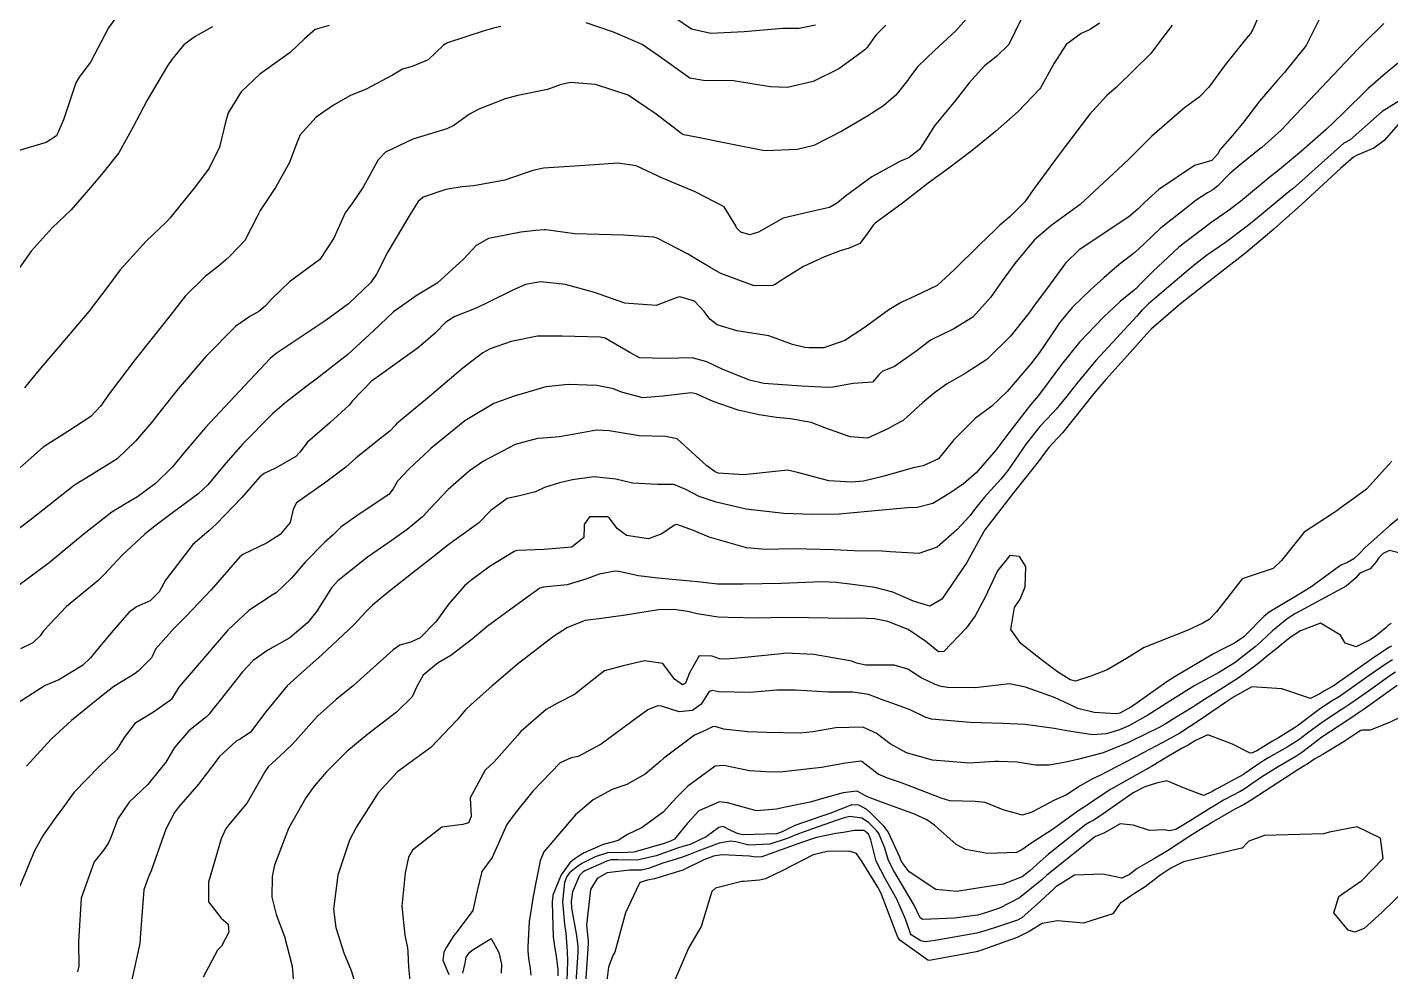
# Model space of a CAD drawing. Header units: feet. Extents: x 1313709 to 1317500, y 405869 to 411659.
# Drawn here: x 1316758.4 to 1317081.3, y 408891.2 to 409114.9 of the extents above; entities that cross this region are included whole.
import ezdxf

# ---------------------------------------------------------------- set-up
doc = ezdxf.new("R2010")
doc.units = ezdxf.units.FT
doc.layers.add('C-TOPO-MAJR', color=32, linetype='CONTINUOUS')

msp = doc.modelspace()

# ---------------------------------------------------------------- linework, layer by layer
at = {"layer": 'C-TOPO-MAJR'}
for points in [[(1316780.54, 409118.7), (1316777.69, 409114.74), (1316773.39, 409106.65), (1316770.72, 409103.05), (1316769.91, 409101.74), (1316766.99, 409093.01), (1316765.32, 409089.17), (1316762.87, 409087.63), (1316755.65, 409085.48)], [(1317051.06, 409120.02), (1317048.6, 409114.39), (1317048.11, 409113.46), (1317047.17, 409112.34), (1317042.12, 409106), (1317038.2, 409100.7), (1317035.97, 409098.36), (1317032.46, 409095.8), (1317024.75, 409089.13), (1317019.56, 409084), (1317017.88, 409082.3), (1317007.79, 409072.91), (1317000.83, 409067.85), (1316996.84, 409064.44), (1316992.3, 409058.95), (1316989.27, 409054.87), (1316986.55, 409050.91), (1316982.36, 409046.25), (1316977.82, 409043.45), (1316972.29, 409040.75), (1316969.18, 409038.34), (1316963.82, 409034.54), (1316960.83, 409033.37), (1316960.07, 409032.59), (1316958.59, 409030.8), (1316953.96, 409030.53), (1316949.19, 409029.67), (1316947.99, 409029.53), (1316941.86, 409029.86), (1316932.87, 409030.52), (1316929.42, 409031.32), (1316922.97, 409033.95), (1316919.33, 409035.62), (1316915.89, 409036.62), (1316909.54, 409036.4), (1316903.43, 409036.56), (1316901.13, 409037.85), (1316895.24, 409041.22), (1316894.06, 409041.47), (1316885.05, 409041.71), (1316879.21, 409041.72), (1316873.05, 409040.45), (1316868.04, 409038.74), (1316866.31, 409037.8), (1316861.54, 409034.11), (1316853.65, 409027.43), (1316845.89, 409020.99), (1316845.51, 409020.59), (1316844.25, 409019.26), (1316841.47, 409017.04), (1316836.22, 409012.8), (1316833.87, 409010.67), (1316828.78, 409006.88), (1316822.16, 409002.27), (1316821.36, 409000.74), (1316820.67, 408997.59), (1316818.31, 408994.75), (1316815.1, 408992.68), (1316809.49, 408990.01), (1316808.74, 408989.47), (1316801.94, 408981.64), (1316796.08, 408975.42), (1316793.17, 408972.57), (1316788.81, 408967.54), (1316788.01, 408965.84), (1316787.85, 408965.52), (1316784.71, 408962.34), (1316783.95, 408961.82), (1316778.95, 408958.73), (1316775.98, 408956.48), (1316768.86, 408950.64), (1316764.05, 408946.27), (1316758.27, 408939.9)], [(1316981.35, 409117.54), (1316978.34, 409114.06), (1316973.23, 409109.42), (1316969.32, 409105.61), (1316967.35, 409102.98), (1316966.92, 409102.35), (1316964.09, 409098.83), (1316961.21, 409096.29), (1316957.26, 409093.75), (1316951.35, 409090.29), (1316944.65, 409086.89), (1316940.76, 409085.96), (1316933.38, 409085.64), (1316932.6, 409085.71), (1316924.66, 409087.33), (1316916.39, 409088.97), (1316913.93, 409089.42), (1316913.4, 409089.66), (1316907.38, 409094.32), (1316900.69, 409098.82), (1316892.97, 409101.33), (1316886.95, 409101.8), (1316884.65, 409101.24), (1316881.63, 409100.14), (1316874.61, 409098.78), (1316871.61, 409097.95), (1316865.34, 409095.52), (1316863.12, 409094.34), (1316859.42, 409091.62), (1316857.81, 409090.85), (1316849.69, 409088.39), (1316843.24, 409085.3), (1316841.52, 409083.53), (1316837.95, 409077.04), (1316835.42, 409073.28), (1316833.69, 409070.96), (1316831, 409064.97), (1316827.73, 409059.93), (1316820.51, 409054.61), (1316816.33, 409050.61), (1316814.82, 409048.89), (1316813.25, 409047.59), (1316811.1, 409046.35), (1316807.78, 409044.09), (1316800.71, 409036.91), (1316794.15, 409029.23), (1316790.14, 409024.17), (1316787.93, 409021.37), (1316784.06, 409016.84), (1316779.71, 409012.7), (1316773.63, 409008.89), (1316769.61, 409006.46), (1316759.13, 408998.14), (1316750.88, 408991.95)], [(1317029.53, 409115.42), (1317026.08, 409110.82), (1317024.46, 409108.7), (1317016.38, 409100.68), (1317014.1, 409098.76), (1317009.97, 409094.23), (1317002.99, 409085.07), (1316996.6, 409076.42), (1316994.62, 409073.57), (1316991.21, 409070.07), (1316988.69, 409067.99), (1316987.62, 409066.93), (1316983.94, 409063.36), (1316977.89, 409057.45), (1316973.87, 409053.77), (1316968.42, 409051.13), (1316965.7, 409049.85), (1316965.22, 409049.6), (1316962.47, 409048), (1316956.63, 409043.72), (1316952.01, 409040.69), (1316947.05, 409038.93), (1316943.61, 409038.93), (1316942.54, 409039.06), (1316939.61, 409039.73), (1316934.05, 409041.8), (1316926.47, 409042.98), (1316921.77, 409044.44), (1316920.08, 409045.72), (1316918.75, 409047.58), (1316916.41, 409050), (1316912.96, 409051.05), (1316912.29, 409050.91), (1316907.38, 409049), (1316899.96, 409049.53), (1316892.71, 409052.11), (1316885.85, 409053.99), (1316879.95, 409054.61), (1316876.4, 409053.96), (1316873.4, 409052.63), (1316867.78, 409049.83), (1316864.71, 409048.34), (1316859.65, 409046.42), (1316857.54, 409045.08), (1316855.07, 409042.49), (1316851.1, 409039.02), (1316842.41, 409032.8), (1316839.95, 409031.06), (1316835.44, 409026.37), (1316834.67, 409025.39), (1316830.1, 409021.23), (1316824.75, 409016.64), (1316822.97, 409014.22), (1316822.04, 409013.25), (1316817.38, 409010.5), (1316814.52, 409009.17), (1316813.49, 409008.37), (1316809.23, 409003.49), (1316803.26, 408997.29), (1316801.38, 408995.65), (1316797.6, 408992.34), (1316791.15, 408983.92), (1316789.64, 408981.2), (1316787.49, 408979.03), (1316784.27, 408977.59), (1316782.45, 408976.27), (1316778.29, 408971.45), (1316774.04, 408966.29), (1316773.42, 408965.54), (1316771.54, 408963.74), (1316765.86, 408960.34), (1316762.65, 408958.98), (1316755.37, 408954.35)], [(1316993.67, 409116.64), (1316990.83, 409110.8), (1316987.94, 409108.02), (1316985.1, 409105.77), (1316981.46, 409101.75), (1316978.16, 409097.45), (1316973.25, 409091.53), (1316971.09, 409088.19), (1316969.73, 409085.93), (1316967.27, 409084.02), (1316965.05, 409083.09), (1316958.43, 409079.45), (1316952.17, 409074.93), (1316950.3, 409073.34), (1316948.41, 409072.2), (1316944.87, 409071.44), (1316937.45, 409069.72), (1316931.56, 409066.34), (1316929.56, 409065.71), (1316927.38, 409066.35), (1316926.38, 409067.41), (1316926.18, 409067.88), (1316923.48, 409072.34), (1316916.61, 409075.89), (1316909.03, 409079.11), (1316902.59, 409082.09), (1316898.36, 409082.74), (1316890.49, 409082.13), (1316880.64, 409081.55), (1316878.16, 409080.98), (1316871.5, 409078.69), (1316864.18, 409077.36), (1316861.41, 409077.14), (1316857.54, 409076.47), (1316852.21, 409074.67), (1316850.99, 409073.67), (1316848.99, 409070.48), (1316843.77, 409061.73), (1316841.14, 409056.44), (1316839.81, 409054.44), (1316834.52, 409049.35), (1316829.18, 409045.55), (1316821.37, 409040.34), (1316819.72, 409039.2), (1316817.39, 409037.64), (1316815.96, 409036.41), (1316807.53, 409027.42), (1316800.6, 409020.06), (1316795.69, 409014.21), (1316792.83, 409010.75), (1316788.78, 409006.84), (1316784.5, 409003.66), (1316781.69, 409002), (1316778.41, 409000.04), (1316771.88, 408994.9), (1316763.57, 408988.01), (1316756.24, 408982.58)], [(1317064.54, 409117.07), (1317061.24, 409110.57), (1317056.06, 409104.11), (1317054.54, 409102.46), (1317050.24, 409097.39), (1317046.2, 409092.13), (1317043.86, 409089.26), (1317040.94, 409085.96), (1317040.32, 409084.89), (1317038.94, 409083.35), (1317034.82, 409082.12), (1317026.41, 409076.51), (1317023.04, 409073.45), (1317021.37, 409071.81), (1317019.24, 409070.02), (1317007.48, 409062.17), (1317004.27, 409059.04), (1316999.99, 409053.2), (1316997.32, 409049.63), (1316995.56, 409047.18), (1316991.26, 409041.7), (1316985.65, 409036.2), (1316980.51, 409032.9), (1316976.13, 409030.33), (1316973.23, 409028.27), (1316970.39, 409025.95), (1316965.86, 409021.78), (1316963.88, 409020.74), (1316962.23, 409019.77), (1316957.39, 409017.6), (1316953.3, 409017.88), (1316947.28, 409019.98), (1316944.03, 409021.24), (1316939.15, 409022.12), (1316935.84, 409022.49), (1316931.77, 409023.13), (1316926.8, 409024.2), (1316920.88, 409026.27), (1316916.79, 409028.06), (1316915.63, 409028.3), (1316909.02, 409027.48), (1316904.17, 409027.09), (1316899.16, 409028.44), (1316897.24, 409029.24), (1316893.32, 409030.02), (1316886.52, 409030.26), (1316881.25, 409029.73), (1316876.15, 409028.25), (1316873.76, 409027.48), (1316868.92, 409025.77), (1316862.04, 409021.67), (1316853.98, 409015.09), (1316853.58, 409014.73), (1316848.85, 409010.28), (1316846.1, 409007.41), (1316845.07, 409005.6), (1316844.01, 409004.21), (1316837.25, 408999.73), (1316832.78, 408996.53), (1316830.85, 408994.69), (1316828.92, 408992.89), (1316824.21, 408988.19), (1316821.01, 408984.38), (1316817.35, 408980.91), (1316816.43, 408980.34), (1316810.88, 408976.76), (1316805.88, 408972.09), (1316802.89, 408968.63), (1316801.07, 408966.51), (1316794.35, 408958.56), (1316792.54, 408955.7), (1316792.36, 408955.5), (1316788.3, 408952.62), (1316784.49, 408950.39), (1316783.89, 408949.97), (1316781.33, 408946.63), (1316779.54, 408943.74), (1316775.46, 408939.79), (1316769.54, 408933.73), (1316766.84, 408929.99), (1316765.03, 408927.55), (1316762.16, 408923.51), (1316760.16, 408919.8), (1316756.66, 408911.47)], [(1317012.32, 409115.85), (1317010.12, 409114.37), (1317007.99, 409113.42), (1317004.4, 409110.85), (1317001.57, 409106.4), (1316998.36, 409100.54), (1316998.18, 409100.29), (1316993.07, 409094.98), (1316987.7, 409090.18), (1316982.15, 409085.68), (1316976.02, 409081.07), (1316974.04, 409079.67), (1316971.78, 409077.95), (1316965.69, 409073.2), (1316959.22, 409068.51), (1316958.7, 409068.03), (1316957.3, 409065.97), (1316955.57, 409063.71), (1316953.03, 409062.58), (1316950.94, 409061.98), (1316947.21, 409060.56), (1316942.25, 409058.2), (1316937.67, 409055.41), (1316936.95, 409054.88), (1316935.35, 409053.87), (1316934.87, 409053.72), (1316930.55, 409053.66), (1316922.65, 409056.57), (1316920.09, 409058.08), (1316917.39, 409059.62), (1316914.79, 409061.21), (1316907.59, 409064.95), (1316906.77, 409065.17), (1316899.63, 409065.68), (1316888.05, 409065.98), (1316881.23, 409066.88), (1316880.79, 409066.91), (1316878.83, 409066.74), (1316875.29, 409066.33), (1316867.67, 409064.83), (1316864.73, 409063.18), (1316861.75, 409060), (1316855.47, 409054.32), (1316850.77, 409051.41), (1316845.14, 409047.49), (1316840.41, 409042.99), (1316834.32, 409037.39), (1316826.81, 409031.54), (1316824.99, 409030.18), (1316819.81, 409026.15), (1316816.53, 409023.32), (1316809.45, 409016.23), (1316805.47, 409011.61), (1316801.16, 409006.52), (1316798.81, 409004.32), (1316793.11, 409000.08), (1316788.74, 408996.83), (1316786.29, 408994.85), (1316780.98, 408989.9), (1316776.64, 408985.26), (1316775.11, 408983.76), (1316767.75, 408977.66), (1316762.23, 408971.96), (1316761.51, 408970.72), (1316759.74, 408969.1), (1316756.81, 408967.69)], [(1316829.93, 409115.35), (1316826.57, 409114.37), (1316824.08, 409112.15), (1316820.68, 409108.93), (1316813.49, 409103.76), (1316809.07, 409099.62), (1316806.02, 409094.6), (1316805.47, 409092.73), (1316803.93, 409086.51), (1316801.53, 409081.5), (1316798.25, 409077.2), (1316792.16, 409069.66), (1316791.36, 409068.78), (1316786.61, 409064.21), (1316780.43, 409057.46), (1316777.49, 409053.53), (1316772.99, 409047.56), (1316765.88, 409039.24), (1316762.09, 409034.78), (1316760.49, 409032.77), (1316757.75, 409029.48)], [(1317079.68, 409115.81), (1317074.89, 409111.11), (1317073.39, 409109.64), (1317067.65, 409103.59), (1317060.68, 409096.19), (1317060.17, 409095.64), (1317055.35, 409090.55), (1317050.77, 409086.45), (1317050.62, 409086.32), (1317045.63, 409082.28), (1317043.12, 409080.18), (1317040.27, 409077.29), (1317039.18, 409076.37), (1317037.9, 409075.68), (1317035.21, 409073.92), (1317031.73, 409071.21), (1317026.67, 409067.26), (1317022.91, 409063.59), (1317020.72, 409061.57), (1317016.99, 409058.69), (1317013.39, 409055.57), (1317010.27, 409052.76), (1317005.87, 409048.48), (1317002.88, 409044.89), (1317000.96, 409042.06), (1316998.09, 409037.82), (1316996.03, 409035.17), (1316990.46, 409028.64), (1316986.82, 409025.16), (1316982.95, 409022.31), (1316977.87, 409017.15), (1316974.17, 409012.7), (1316970.61, 409010.98), (1316968.24, 409010.55), (1316961.33, 409008.56), (1316956.47, 409007.41), (1316953.64, 409007.18), (1316948.23, 409007.49), (1316940.81, 409009.44), (1316938.46, 409009.96), (1316928.07, 409008.88), (1316921.99, 409009.3), (1316921.29, 409009.6), (1316919.31, 409011), (1316916.7, 409013.42), (1316912.33, 409017.44), (1316909.54, 409017.92), (1316903.31, 409018.09), (1316896.22, 409019.33), (1316893.22, 409019.43), (1316888.03, 409018.51), (1316884.41, 409017.88), (1316880.62, 409017.56), (1316879.21, 409017.46), (1316873.98, 409016.07), (1316866.45, 409012.14), (1316863.18, 409009.86), (1316858.1, 409005.37), (1316853.86, 409000.87), (1316851.99, 408998.96), (1316848.35, 408995.89), (1316844.07, 408992.83), (1316839, 408989.34), (1316838.24, 408988.76), (1316831.98, 408983.77), (1316830.47, 408982.13), (1316826.96, 408976.58), (1316824.78, 408973.81), (1316820.6, 408970.29), (1316815.4, 408967.31), (1316811.89, 408964.9), (1316809.39, 408962.21), (1316804.1, 408955.49), (1316802.12, 408953.01), (1316801.5, 408952.19), (1316800.89, 408951.57), (1316796.72, 408948.2), (1316793.29, 408944.31), (1316791.26, 408940.84), (1316786.97, 408935.53), (1316782.53, 408931.37), (1316779.84, 408927.4), (1316778.19, 408922.95), (1316777.69, 408921.68), (1316776.54, 408920.05), (1316774.28, 408917.17), (1316771.21, 408908.61), (1316770.52, 408898.27), (1316770.66, 408892.49), (1316770.28, 408891.12)], [(1316961.73, 409115.4), (1316959.33, 409113), (1316957.26, 409110.04), (1316956.74, 409109.53), (1316953.74, 409107.38), (1316950.58, 409105.07), (1316944.51, 409102.07), (1316938.46, 409100.63), (1316934.35, 409100.77), (1316925.66, 409102.18), (1316918.55, 409102.27), (1316915.3, 409102.87), (1316908.14, 409108), (1316904.06, 409110.83), (1316897.27, 409113.75), (1316890.77, 409115.94)], [(1316945.1, 409115.37), (1316941.1, 409114.6), (1316937.32, 409114.61), (1316928.16, 409113.79), (1316920.26, 409113.41), (1316915.68, 409114.45), (1316912.02, 409117)], [(1316802.29, 409114.99), (1316798.19, 409112.69), (1316795.53, 409110.77), (1316792.64, 409107.3), (1316791.66, 409105.77), (1316786.8, 409097.61), (1316783.51, 409091.35), (1316780.09, 409085.15), (1316776.4, 409080.49), (1316776, 409080.06), (1316773.41, 409076.96), (1316768.85, 409071.63), (1316764.32, 409067.39), (1316759.37, 409061.88), (1316753.41, 409053.5)], [(1316870.58, 409115.06), (1316868.83, 409114.73), (1316866.35, 409114), (1316857.97, 409111.25), (1316856.98, 409110.64), (1316853.36, 409107.16), (1316849.55, 409105.6), (1316847.31, 409104.98), (1316844.92, 409103.57), (1316838.66, 409100.28), (1316834.97, 409098.71), (1316830.94, 409096.45), (1316826.84, 409093.58), (1316823.06, 409089.39), (1316822.25, 409087.49), (1316820.5, 409082.85), (1316817.2, 409076.91), (1316813.59, 409071.51), (1316812.77, 409069.91), (1316809.98, 409064.42), (1316806.34, 409060.57), (1316805.4, 409059.77), (1316803.67, 409058.29), (1316800.52, 409055.9), (1316795.85, 409051.21), (1316792.61, 409047.01), (1316788.02, 409041.22), (1316783.98, 409036.17), (1316778.06, 409028.42), (1316775.73, 409025.11), (1316773.5, 409022.71), (1316767.99, 409019.14), (1316762.19, 409015.41), (1316754.52, 409008.61)], [(1317085.59, 409108.43), (1317080.64, 409104.42), (1317075.96, 409100.37), (1317069.95, 409094.5), (1317066.01, 409090.69), (1317060.19, 409085.56), (1317054.93, 409081.18), (1317054.47, 409080.82), (1317052.72, 409079.46), (1317045.71, 409073.66), (1317043.13, 409071.63), (1317038.73, 409068.56), (1317031.13, 409062.85), (1317024.99, 409057.01), (1317022.34, 409054.43), (1317020.9, 409052.95), (1317020.55, 409052.63), (1317017.24, 409049.97), (1317013.17, 409046.14), (1317007.6, 409040.28), (1317003.31, 409035.01), (1317000.2, 409030.74), (1316997.85, 409027.68), (1316996.02, 409025.45), (1316990.63, 409018.51), (1316987.76, 409014.72), (1316983.12, 409009.34), (1316980.16, 409006.78), (1316976.89, 409004.56), (1316972.85, 409002.09), (1316969.18, 409001.13), (1316966.95, 409001.09), (1316960.85, 409000.53), (1316950.71, 408999.54), (1316944.27, 408999.45), (1316937.61, 408999.69), (1316928.68, 409000.72), (1316921.53, 409002.42), (1316917.5, 409003.78), (1316914.4, 409005.4), (1316911.55, 409006.56), (1316907.68, 409006.55), (1316901.77, 409006.92), (1316897.78, 409007.88), (1316892.62, 409008.39), (1316887.5, 409007.66), (1316884.47, 409007.01), (1316880.92, 409005.84), (1316878.79, 409004.82), (1316874.97, 409003.93), (1316872.07, 409003.29), (1316868.19, 409000.41), (1316865.24, 408997.45), (1316859.47, 408993.26), (1316857.92, 408992.11), (1316854.44, 408989.34), (1316849.82, 408985.77), (1316843.82, 408981), (1316840.14, 408977.98), (1316838.6, 408976.45), (1316835.74, 408973.38), (1316828.19, 408966.26), (1316823.25, 408961.9), (1316820, 408958.9), (1316814.88, 408952.76), (1316811.28, 408947.89), (1316808.84, 408946.24), (1316807.91, 408945.77), (1316803.87, 408942.05), (1316803.07, 408940.95), (1316798.99, 408935.58), (1316794.2, 408930.13), (1316793.27, 408928.91), (1316791.26, 408924.93), (1316787.77, 408915.06), (1316787.12, 408913.62), (1316786.01, 408910.58), (1316785.24, 408900.26), (1316785.08, 408897.83), (1316782.95, 408888.25)], [(1317084.2, 409098), (1317079.24, 409094.94), (1317077.9, 409093.8), (1317071.66, 409088.22), (1317070.48, 409087.61), (1317070.18, 409087.44), (1317061.15, 409079.35), (1317058.13, 409076.67), (1317057.66, 409076.28), (1317056.3, 409075.18), (1317049.24, 409069.36), (1317046.96, 409067.52), (1317042.14, 409063.88), (1317037.66, 409060.8), (1317035.12, 409058.9), (1317032.86, 409056.95), (1317023.93, 409049.38), (1317022.58, 409048.05), (1317022.47, 409047.93), (1317021.17, 409046.46), (1317016.39, 409041.23), (1317011.5, 409035.93), (1317006.89, 409030.4), (1317004.56, 409027.51), (1317002.06, 409024.45), (1317001.27, 409023.59), (1316998.19, 409020.35), (1316995, 409016.26), (1316990.59, 409009.89), (1316988.99, 409007.89), (1316985.01, 409003.54), (1316982.76, 409000.66), (1316981.71, 408999.26), (1316978.56, 408995.82), (1316973.86, 408991.76), (1316969.57, 408990.24), (1316962.72, 408990.66), (1316960.87, 408990.81), (1316954.2, 408990.89), (1316949.39, 408991.09), (1316939.82, 408991.33), (1316936.39, 408991.23), (1316933.28, 408991.19), (1316928.75, 408991.62), (1316919.93, 408994.1), (1316916.19, 408995.7), (1316912.25, 408997.09), (1316911.65, 408996.98), (1316908.67, 408994.94), (1316905.5, 408993.75), (1316900.36, 408994.54), (1316898.09, 408996.17), (1316896.32, 408998.65), (1316895.79, 408998.95), (1316891.59, 408998.96), (1316890.32, 408997.15), (1316890.32, 408996.67), (1316890.18, 408994.07), (1316887.38, 408991.77), (1316880.85, 408991.17), (1316874.5, 408990.98), (1316873.91, 408990.8), (1316868.07, 408987.23), (1316863.46, 408983.84), (1316861.99, 408982.59), (1316858.22, 408978.33), (1316855.19, 408974.08), (1316851.49, 408970.29), (1316849.23, 408969.24), (1316846.68, 408968.49), (1316845.1, 408967.43), (1316835.64, 408959.01), (1316831.56, 408955.64), (1316827.18, 408951.67), (1316821.13, 408945.03), (1316818.34, 408942.27), (1316815.5, 408939.68), (1316814.7, 408938.49), (1316810.46, 408931.2), (1316806.1, 408925.85), (1316805.4, 408924.93), (1316804.37, 408922.64), (1316801.37, 408912.37), (1316801.35, 408907.73), (1316804.35, 408903.87), (1316805.99, 408902.47), (1316806.13, 408900.52), (1316804.42, 408897.18), (1316803.46, 408896.27), (1316800.09, 408889.89)], [(1317083.07, 409091.85), (1317079.72, 409088.1), (1317077.29, 409086.24), (1317073.37, 409084.61), (1317072.49, 409084.12), (1317069.4, 409081.42), (1317060.25, 409072.97), (1317060.1, 409072.83), (1317055.94, 409069.13), (1317053.61, 409067.11), (1317046.99, 409061.5), (1317042.04, 409057.59), (1317037.75, 409054.32), (1317031.48, 409049.39), (1317030.93, 409048.93), (1317024.67, 409043.49), (1317023.52, 409042.32), (1317018.85, 409037.05), (1317015.29, 409033.1), (1317013.79, 409031.43), (1317011.02, 409028.11), (1317003.68, 409018.89), (1317001.3, 409016.38), (1317000.31, 409015.37), (1316999.28, 409014.05), (1316997.77, 409011.97), (1316992.82, 409005.71), (1316991.61, 409004.23), (1316985.2, 408995.82), (1316984.17, 408994.06), (1316980.93, 408988.08), (1316976.19, 408981.2), (1316974.97, 408979.44), (1316972.15, 408977.76), (1316968.32, 408978.92), (1316963.37, 408981.12), (1316959.15, 408982.15), (1316954.51, 408982.83), (1316949.96, 408983.41), (1316946.68, 408983.52), (1316936.93, 408983.15), (1316927.94, 408982.94), (1316921.93, 408982.98), (1316919.82, 408983.19), (1316917.92, 408983.48), (1316907.75, 408984.38), (1316903.15, 408984.99), (1316898.48, 408985.96), (1316897.63, 408986.03), (1316893.82, 408985.37), (1316890.69, 408984.2), (1316886.25, 408982.82), (1316880.66, 408982.3), (1316879.79, 408982.06), (1316874.96, 408978.54), (1316867.29, 408972.92), (1316863.76, 408969.98), (1316858.74, 408966.09), (1316855.69, 408964.38), (1316852.19, 408961.41), (1316850.66, 408958.74), (1316849.59, 408956.3), (1316845.84, 408952.66), (1316839.04, 408947.46), (1316834.11, 408943.32), (1316829.26, 408938.51), (1316826.38, 408935.16), (1316824.36, 408932.39), (1316820.28, 408925.1), (1316816.97, 408916.44), (1316816.4, 408913.76), (1316816.33, 408908.85), (1316817.36, 408904.71), (1316819.36, 408899.52), (1316821.14, 408892.5), (1316821.72, 408885.54)], [(1317081.56, 409012.13), (1317075.58, 409005.47), (1317072.34, 409003.08), (1317069.52, 409001.16), (1317068.57, 409000.38), (1317067.85, 408999.89), (1317060.82, 408995.29), (1317055.44, 408988.58), (1317053.47, 408986.72), (1317051.1, 408985.86), (1317046.14, 408984.26), (1317040, 408976.39), (1317038.31, 408974.64), (1317036.82, 408973.72), (1317033.07, 408971.99), (1317022.92, 408967.96), (1317018.72, 408965.34), (1317014.18, 408962.68), (1317010.3, 408961.22), (1317006.68, 408959.97), (1317005.38, 408960.29), (1317002.41, 408962.21), (1316998.92, 408964.85), (1316997.49, 408965.92), (1316993.71, 408968.9), (1316991.37, 408972.23), (1316992.24, 408977.46), (1316993.57, 408979.45), (1316994.76, 408982.35), (1316994.87, 408987.19), (1316993.41, 408989.55), (1316991.06, 408989.74), (1316988.14, 408986.11), (1316985.26, 408979.88), (1316982.88, 408975.46), (1316980.73, 408972.57), (1316975.47, 408967.01), (1316974.24, 408966.95), (1316971.22, 408969.41), (1316967.02, 408972.24), (1316962.19, 408974.15), (1316959.07, 408974.8), (1316955.23, 408974.94), (1316952.75, 408974.81), (1316943.4, 408975.04), (1316937.46, 408975.05), (1316931.56, 408974.95), (1316924.41, 408975.06), (1316922.06, 408975.19), (1316917.08, 408975.98), (1316914.88, 408976.48), (1316911.56, 408976.95), (1316907.91, 408976.93), (1316900.07, 408975.65), (1316894.39, 408974.85), (1316890.55, 408974.37), (1316886.33, 408972.75), (1316883.05, 408970.55), (1316874.46, 408963.97), (1316868.42, 408958.85), (1316863.54, 408954.5), (1316862.2, 408953.18), (1316860.23, 408950.86), (1316853.98, 408944.3), (1316847.94, 408939.86), (1316846.1, 408938.52), (1316841.51, 408933.51), (1316836.35, 408925.48), (1316834.73, 408922.3), (1316831.93, 408914), (1316830.91, 408905.99), (1316831.47, 408901.63), (1316833.39, 408895.66), (1316835.13, 408891.46), (1316836.23, 408887.84)], [(1317084.41, 408999.53), (1317080.97, 408996.83), (1317075.15, 408991.55), (1317074.01, 408990.33), (1317072.57, 408988.97), (1317071.09, 408988.14), (1317069.66, 408987.52), (1317069.15, 408987.22), (1317062.35, 408982.23), (1317058.73, 408980.04), (1317052.52, 408976.36), (1317051.25, 408975.35), (1317046.98, 408970.97), (1317046.49, 408970.53), (1317044.27, 408969.01), (1317041.75, 408967.73), (1317039.32, 408966.51), (1317030.25, 408961.11), (1317028.29, 408959.81), (1317019.87, 408953.89), (1317017.12, 408952.42), (1317016.31, 408952.23), (1317011.07, 408952.54), (1317007.23, 408953.52), (1317005.05, 408954.56), (1317001.71, 408956.14), (1316994.83, 408958.59), (1316991.02, 408959.36), (1316982.9, 408958.42), (1316976.34, 408958.48), (1316974.87, 408958.77), (1316973.45, 408959.2), (1316970.12, 408960.75), (1316966.91, 408962.86), (1316963.69, 408963.75), (1316957.02, 408963.75), (1316954.75, 408964.28), (1316953.67, 408964.7), (1316944.7, 408966.34), (1316938, 408966.6), (1316937.01, 408966.51), (1316927.56, 408965.55), (1316923.91, 408965.2), (1316922.31, 408965.31), (1316920.6, 408965.91), (1316917.51, 408966.03), (1316915.26, 408961.96), (1316914.31, 408959.56), (1316913.55, 408959.14), (1316911.69, 408960.44), (1316908.91, 408964.2), (1316904.6, 408964.78), (1316899.57, 408963.65), (1316895.15, 408962.42), (1316894.48, 408961.99), (1316887.97, 408956.84), (1316883.99, 408954.76), (1316881.32, 408953.3), (1316875.28, 408948.08), (1316874.5, 408947.12), (1316869.02, 408940.91), (1316866.87, 408938.88), (1316863.3, 408932.36), (1316863.52, 408927.96), (1316862.87, 408926.44), (1316861.58, 408926.01), (1316856.63, 408925.4), (1316849.68, 408919.97), (1316848.72, 408918.28), (1316847.92, 408914.56), (1316847.13, 408906.71), (1316847.81, 408899.81), (1316848.47, 408896.83), (1316848.52, 408895.84), (1316848.71, 408892.23), (1316849.24, 408886.7)], [(1317086.65, 408989.56), (1317080.97, 408990.98), (1317079.52, 408990.23), (1317078.4, 408989.13), (1317077.81, 408988.25), (1317076.42, 408986.58), (1317075.1, 408986.03), (1317073.9, 408985.49), (1317072.95, 408984.36), (1317070.71, 408982.5), (1317058.72, 408976.01), (1317056.77, 408974.79), (1317053.32, 408971.92), (1317050.63, 408969.38), (1317049.17, 408968.13), (1317045.97, 408965.58), (1317044.45, 408964.43), (1317040.74, 408962.15), (1317038.26, 408960.81), (1317034.94, 408958.94), (1317028.98, 408955.25), (1317023.76, 408951.93), (1317019.28, 408949.44), (1317017.05, 408948.5), (1317015.83, 408948.06), (1317013.91, 408947.49), (1317010.64, 408947.3), (1317005.05, 408948.16), (1317001.62, 408948.8), (1316994.72, 408949.77), (1316989.42, 408950), (1316981.7, 408950.18), (1316972.51, 408950.97), (1316971.22, 408951.36), (1316967.46, 408953.22), (1316964.25, 408954.41), (1316960.72, 408955.64), (1316957.62, 408956.8), (1316953.93, 408957.4), (1316948.18, 408957.4), (1316940.36, 408957.9), (1316935.94, 408957.87), (1316929.56, 408957.29), (1316922.14, 408957.49), (1316920.65, 408957.79), (1316919.91, 408957.52), (1316918.79, 408955.79), (1316917.97, 408954.56), (1316915.92, 408953.04), (1316912.8, 408952.73), (1316908.65, 408954.04), (1316907.68, 408954.16), (1316905.37, 408953.21), (1316901.57, 408950.46), (1316894.35, 408945.04), (1316888.84, 408942.14), (1316887.24, 408941.8), (1316884.63, 408940.64), (1316878.17, 408933.93), (1316873.93, 408928.72), (1316872, 408926.01), (1316870.12, 408921.8), (1316868.55, 408918.23), (1316866.08, 408914.87), (1316864.95, 408910.31), (1316863.95, 408905.64), (1316860.24, 408900.71), (1316859.41, 408899.77), (1316857.67, 408897), (1316857.14, 408895.94), (1316857.05, 408895.69), (1316856.85, 408893.87), (1316858.22, 408890.48)], [(1317081.37, 408973.69), (1317080.72, 408973.21), (1317080.14, 408972.66), (1317077.65, 408970.65), (1317076.39, 408969.75), (1317073.13, 408968.11), (1317070.53, 408968.98), (1317069.39, 408970.9), (1317064.69, 408973.73), (1317059.92, 408971.93), (1317057.51, 408970.38), (1317055.33, 408968.6), (1317054.36, 408967.75), (1317051.83, 408965.75), (1317050.54, 408964.69), (1317048.81, 408963.28), (1317045.13, 408960.67), (1317039.08, 408956.82), (1317037.23, 408955.62), (1317034.24, 408953.73), (1317029.63, 408950.93), (1317027.89, 408949.85), (1317026.42, 408949.02), (1317019.83, 408945.78), (1317019.17, 408945.46), (1317013.23, 408943.04), (1317007.14, 408941.47), (1317004.32, 408940.82), (1317000.4, 408940.11), (1316997.18, 408940.08), (1316992.83, 408940.79), (1316988.41, 408941), (1316987.58, 408940.93), (1316981.43, 408940.6), (1316972.81, 408941.26), (1316966.6, 408943.03), (1316962.79, 408945.14), (1316959.42, 408947.71), (1316956.31, 408949.09), (1316949.93, 408948.97), (1316944.45, 408947.96), (1316941.46, 408947.68), (1316933.45, 408947.87), (1316929.02, 408948.01), (1316923.29, 408948.65), (1316921.33, 408949.29), (1316920.66, 408949.19), (1316918.97, 408948.33), (1316916.42, 408947.18), (1316909.13, 408941.73), (1316908.32, 408941), (1316904.71, 408937.95), (1316900.41, 408935.51), (1316896.95, 408934.33), (1316892.44, 408931.91), (1316888.21, 408928.33), (1316883.98, 408923.34), (1316883.14, 408922.36), (1316880.77, 408919.6), (1316879.84, 408917.46), (1316878.79, 408911.88), (1316878.15, 408908.5), (1316877.31, 408903.04), (1316876.96, 408897.03), (1316876.98, 408896.14), (1316877.08, 408894.37), (1316877.55, 408891.95), (1316877.7, 408890.34)], [(1317081.44, 408968.32), (1317080.99, 408968.02), (1317078.23, 408966.23), (1317076.94, 408965.35), (1317067.64, 408958.84), (1317067.32, 408958.65), (1317065.47, 408957.64), (1317064.53, 408957.03), (1317062.3, 408955.93), (1317055.54, 408958.21), (1317048.44, 408958.65), (1317044.32, 408956.37), (1317042.19, 408954.91), (1317036.16, 408950.83), (1317031.08, 408947.5), (1317030.66, 408947.26), (1317027.17, 408945.35), (1317022.66, 408943.02), (1317022.44, 408942.9), (1317012.41, 408937.66), (1317010.49, 408936.76), (1317007.38, 408934.97), (1317005.17, 408933.44), (1317004.34, 408932.99), (1317001.67, 408931.8), (1316996.28, 408928.96), (1316994.11, 408928.29), (1316989.53, 408929.55), (1316985.26, 408931.22), (1316982.91, 408931.47), (1316976.89, 408931.68), (1316974.86, 408932.27), (1316968.55, 408934.71), (1316964.95, 408936.05), (1316962.13, 408937.02), (1316959.9, 408937.97), (1316956.05, 408940.95), (1316955.8, 408941.05), (1316952.16, 408940.57), (1316946.53, 408939.58), (1316937.35, 408938.49), (1316934.63, 408938.41), (1316929.41, 408938.78), (1316923.36, 408940.02), (1316921.28, 408939.83), (1316914.87, 408935.16), (1316912.14, 408932.42), (1316909, 408928.98), (1316904.07, 408925.37), (1316900.56, 408923.67), (1316898.33, 408922.24), (1316896.94, 408921.83), (1316894.8, 408921.34), (1316890.32, 408919.36), (1316889.38, 408918.79), (1316887.54, 408917.53), (1316886.9, 408916.95), (1316884.85, 408914.08), (1316882.9, 408909.3), (1316882.69, 408907.67), (1316882.8, 408904.69), (1316882.92, 408899.42), (1316883.36, 408896.7), (1316883.69, 408894.86), (1316884.09, 408891.72), (1316884.09, 408890.23)], [(1317081.72, 408965.09), (1317079.76, 408963.8), (1317076.22, 408961.32), (1317069.63, 408956.69), (1317068.75, 408956.13), (1317067.46, 408955.37), (1317064.68, 408953.52), (1317059.22, 408949.41), (1317058.52, 408948.91), (1317054.68, 408946.57), (1317053.3, 408945.75), (1317049.62, 408943.52), (1317048.35, 408942.97), (1317047.86, 408943), (1317043.79, 408945.09), (1317037.96, 408947.32), (1317035.08, 408945.92), (1317033.36, 408944.86), (1317032.09, 408944.17), (1317028.68, 408942.2), (1317024.66, 408939.8), (1317023.77, 408939.31), (1317014.92, 408934.3), (1317012.38, 408932.64), (1317008.66, 408930.13), (1317008.29, 408929.91), (1317007, 408929.08), (1317001.45, 408924.99), (1316996.29, 408921.66), (1316993.95, 408920.02), (1316992.65, 408919.43), (1316985.78, 408919.17), (1316980.61, 408920.1), (1316978.42, 408921.32), (1316973.24, 408925.85), (1316971.48, 408927.12), (1316968.5, 408928.51), (1316960.11, 408931.56), (1316957.38, 408932.56), (1316956.74, 408932.92), (1316955.09, 408933.89), (1316954.81, 408933.94), (1316951.65, 408933.55), (1316947.64, 408932.43), (1316943.83, 408931.37), (1316937.95, 408930.15), (1316935.85, 408929.67), (1316931.07, 408929.24), (1316924.21, 408931.14), (1316922.38, 408931.42), (1316917.43, 408929.28), (1316914.76, 408926.37), (1316911.68, 408922.55), (1316910.75, 408922.06), (1316909.04, 408921.5), (1316902.04, 408919.48), (1316900.58, 408919.39), (1316895.84, 408919.32), (1316892.93, 408918.4), (1316889.93, 408916.89), (1316888.81, 408916.19), (1316886.83, 408914.6), (1316886.17, 408913.75), (1316885.62, 408912.29), (1316885.17, 408907.74), (1316885.66, 408902.46), (1316885.93, 408900.28), (1316886.26, 408896.03), (1316886.38, 408893.67), (1316886.16, 408888.91)], [(1317082.45, 408962.16), (1317081.28, 408961.38), (1317075.5, 408957.27), (1317071.62, 408954.54), (1317070.18, 408953.6), (1317069.43, 408953.13), (1317064.84, 408950.08), (1317061.61, 408947.69), (1317059.5, 408946.12), (1317056.76, 408944.39), (1317052.45, 408941.94), (1317051.23, 408941.2), (1317049.56, 408940.06), (1317046.74, 408938.09), (1317046.39, 408937.88), (1317040.4, 408934.62), (1317039.82, 408934.31), (1317039.02, 408933.85), (1317038.93, 408933.8), (1317036.92, 408932.91), (1317032.59, 408934.58), (1317028.24, 408936.41), (1317025.81, 408935.87), (1317023.05, 408934.94), (1317020.27, 408933.58), (1317013.23, 408928.54), (1317010.99, 408927.1), (1317009.85, 408926.53), (1317009.07, 408926.05), (1317000.26, 408919.03), (1316997.53, 408916.68), (1316995.79, 408914.98), (1316994.05, 408913.64), (1316989.53, 408911.9), (1316981.47, 408910.63), (1316978.52, 408910.2), (1316973.58, 408910.67), (1316967.22, 408914.8), (1316965.59, 408917.06), (1316965.31, 408917.61), (1316965.06, 408918.32), (1316962.29, 408924.32), (1316961.27, 408925.62), (1316958.2, 408928.74), (1316957.27, 408929.57), (1316955.35, 408930.64), (1316953.67, 408930.67), (1316948.47, 408928.68), (1316946.6, 408928.02), (1316940.17, 408925.79), (1316937.19, 408924.3), (1316935.87, 408923.85), (1316927.95, 408923.62), (1316926.8, 408923.84), (1316925.06, 408924.6), (1316923.25, 408925.57), (1316922.16, 408925.35), (1316919.2, 408923.15), (1316915.43, 408921.31), (1316913.93, 408920.88), (1316912.42, 408920.46), (1316907.31, 408918.6), (1316902.84, 408917.6), (1316898.26, 408917.69), (1316896.7, 408917.67), (1316895.69, 408917.38), (1316890.46, 408915.08), (1316890.08, 408914.86), (1316889.18, 408913.95), (1316887.54, 408910.12), (1316887.2, 408907.79), (1316887.32, 408906.21), (1316888.46, 408899.74), (1316888.77, 408897.17), (1316888.8, 408895.72), (1316888.23, 408887.59)], [(1317082.79, 408958.97), (1317074.78, 408953.2), (1317073.62, 408952.38), (1317071.63, 408951.05), (1317071.39, 408950.89), (1317064.98, 408946.7), (1317063.99, 408945.98), (1317060.5, 408943.27), (1317058.85, 408942.19), (1317054.64, 408939.74), (1317050.72, 408937.24), (1317046.6, 408934.45), (1317045.62, 408933.87), (1317042.03, 408931.96), (1317041.69, 408931.77), (1317038.97, 408930.17), (1317038.66, 408929.98), (1317033.83, 408926.88), (1317030.37, 408924.82), (1317028.94, 408924.56), (1317027.66, 408924.8), (1317024.17, 408924.62), (1317020.27, 408925.9), (1317017.26, 408926.22), (1317014.08, 408924.4), (1317013.39, 408924), (1317011.4, 408923.19), (1317011.13, 408923.03), (1317008.14, 408920.67), (1316999.76, 408913.94), (1316998.66, 408912.96), (1316993.37, 408908.66), (1316988.63, 408906.21), (1316985.11, 408905.03), (1316983.43, 408904.6), (1316977.96, 408903.82), (1316970.5, 408903.53), (1316969.86, 408903.92), (1316969.12, 408905.47), (1316968.44, 408906.94), (1316963.61, 408915.05), (1316962.39, 408917.48), (1316961.47, 408920.44), (1316960.06, 408923.9), (1316959.44, 408924.67), (1316957.6, 408926.5), (1316956.04, 408927.53), (1316953.22, 408927.9), (1316951.89, 408927.65), (1316950.19, 408927.09), (1316944.35, 408925.01), (1316940.42, 408923.58), (1316938.57, 408922.77), (1316934.27, 408921.35), (1316929.31, 408921.17), (1316926.19, 408921.9), (1316925.02, 408922.12), (1316922.28, 408921.61), (1316917.25, 408919.71), (1316915.25, 408918.96), (1316913.33, 408918.24), (1316911.04, 408917.52), (1316908.9, 408916.85), (1316905.52, 408915.58), (1316903.84, 408915.26), (1316901.07, 408915.22), (1316895.72, 408914.56), (1316893.35, 408913.28), (1316891.76, 408910.63), (1316890.84, 408902.23), (1316891.16, 408899.17), (1316891.27, 408898.31), (1316891.27, 408897.82), (1316890.46, 408886.17)], [(1317083.74, 408951.56), (1317080.97, 408950.21), (1317076.43, 408948.37), (1317074.6, 408948.39), (1317074.23, 408948.32), (1317073.57, 408947.9), (1317070.24, 408945.72), (1317065.23, 408942.66), (1317063.35, 408941.6), (1317061.51, 408940.36), (1317060.95, 408939.99), (1317059.54, 408939.14), (1317048.21, 408931.82), (1317046.46, 408930.74), (1317044.86, 408929.9), (1317043.67, 408929.29), (1317043.56, 408929.23), (1317038.92, 408926.48), (1317038.4, 408926.16), (1317036.9, 408925.25), (1317033.73, 408923.24), (1317028.46, 408919.83), (1317025.08, 408917.83), (1317021.28, 408915.65), (1317020.51, 408915.06), (1317019.46, 408914.17), (1317017.58, 408913.34), (1317013.11, 408914.28), (1317006.38, 408914.03), (1317001.96, 408911.24), (1317001.57, 408910.91), (1316998.36, 408907.89), (1316993.94, 408903.94), (1316992.91, 408903.36), (1316988.18, 408901.79), (1316985.73, 408900.97), (1316983.28, 408900.33), (1316973.43, 408898.53), (1316971.08, 408898.21), (1316969.99, 408898.47), (1316967.75, 408899.92), (1316967.58, 408900.15), (1316967.41, 408900.66), (1316966.36, 408903.63), (1316964.37, 408908.37), (1316961.68, 408913.08), (1316959.46, 408917.35), (1316958.21, 408922.38), (1316957.82, 408923.47), (1316957.62, 408923.73), (1316957.01, 408924.33), (1316956.5, 408924.62), (1316954.22, 408924.6), (1316951.7, 408924.18), (1316949.93, 408923.94), (1316945.34, 408922.93), (1316941.98, 408921.85), (1316940.68, 408921.36), (1316940.06, 408921.12), (1316932.39, 408918.42), (1316930.9, 408918.32), (1316929.43, 408918.55), (1316922.89, 408918.86), (1316920.91, 408918.51), (1316919.26, 408917.94), (1316918.67, 408917.67), (1316913.7, 408915.2), (1316906.94, 408913.17), (1316905.31, 408912.86), (1316903.47, 408912.28), (1316902.62, 408910.5)], [(1317088.02, 408913.8), (1317079.3, 408905.27), (1317075.03, 408901.42), (1317072.83, 408900.55), (1317071.19, 408901), (1317067.84, 408905.15), (1317069.01, 408908.95), (1317070.07, 408909.74), (1317074.43, 408912.79), (1317079.51, 408917.99), (1317078.87, 408922.83), (1317073.34, 408925.47), (1317066.77, 408924.19), (1317065.38, 408923.86), (1317051.38, 408923.41), (1317047.73, 408922.09), (1317047.31, 408921.66), (1317046.14, 408920.47), (1317046.02, 408920.43), (1317032.19, 408917.21), (1317029.21, 408915.68), (1317026.61, 408913.98), (1317024.56, 408912.36), (1317023.15, 408911.26), (1317020.65, 408909.72), (1317019.66, 408909.06), (1317017.3, 408907.43), (1317017.06, 408907.14), (1317015.5, 408904.87), (1317008.54, 408902.7), (1317002.35, 408903.19), (1316998.78, 408902.59), (1316995.71, 408900.73), (1316992.81, 408899.25), (1316991.25, 408898.7), (1316983.97, 408896.14), (1316983.13, 408895.9), (1316979.82, 408895.28), (1316972.03, 408893.83), (1316971.7, 408893.93), (1316965.02, 408898.66), (1316964.54, 408899.35), (1316964, 408900.81), (1316963.61, 408901.8), (1316960.63, 408909.68), (1316959.8, 408911.17), (1316956.11, 408917.2), (1316954.81, 408919.19), (1316953.03, 408919.75), (1316947.83, 408919.63), (1316944.56, 408918.89), (1316937.36, 408915.16), (1316933.26, 408913.15), (1316931.82, 408912.83), (1316928.05, 408912.54)], [(1316928.05, 408912.54), (1316927.64, 408912.51), (1316921.38, 408910.95), (1316920.54, 408910.18), (1316918.01, 408901.87), (1316915.89, 408898.23)], [(1316902.62, 408910.5), (1316900.05, 408905.15), (1316899.16, 408901.65), (1316897.54, 408895.81), (1316897.09, 408895.01), (1316896.04, 408892.24), (1316895.54, 408887.8)], [(1316861.53, 408890.79), (1316862.1, 408893.23), (1316862.37, 408894.61), (1316863.17, 408895.72), (1316863.78, 408896.3), (1316868.28, 408899), (1316870.13, 408895.73), (1316870.69, 408892.95), (1316870.63, 408890.79)], [(1316915.89, 408898.23), (1316915.03, 408896.75), (1316913.83, 408893.97)], [(1316913.83, 408893.97), (1316910.18, 408885.5), (1316907.71, 408881.82), (1316907.14, 408881.19)]]:
    msp.add_lwpolyline(points, dxfattribs=at)

doc.saveas('drawing.dxf')
